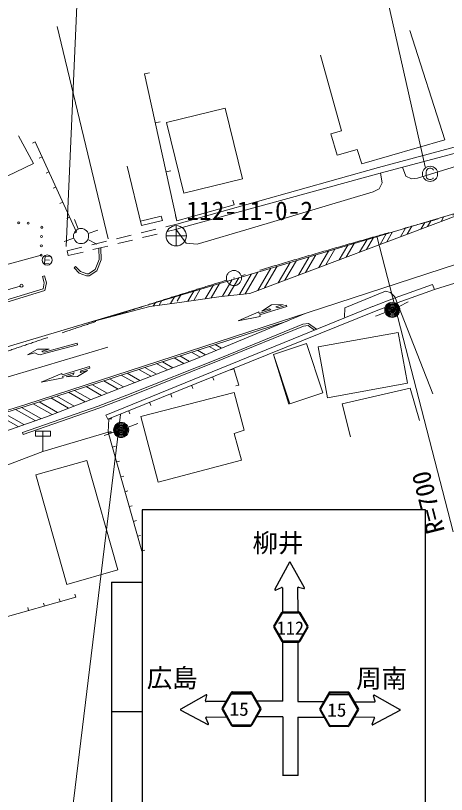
# Model space of a CAD drawing. Units: millimetres, scale not verified. Extents: x 40000 to 680000, y 20000 to 380000.
# Drawn here: x 144567 to 186976, y 243475 to 320058 of the extents above; entities that cross this region are included whole.
import ezdxf
from ezdxf.enums import TextEntityAlignment as Align

# ---------------------------------------------------------------- set-up
doc = ezdxf.new("R2010")
doc.units = ezdxf.units.MM
doc.header["$LTSCALE"] = 1000
doc.linetypes.add('CHAIN', pattern=[18.5, 12, -1.5, 3.5, -1.5])
doc.linetypes.add('USER1', pattern=[2.5, 1.5, -1])
for name, color, linetype, lineweight in [('M-BGD', 7, 'Continuous', 13), ('M-BMK', 2, 'CHAIN', 13), ('M-BMK-SRVR', 3, 'Continuous', 25), ('M-STR-HTXT', 7, 'Continuous', 13), ('M-STR-STRC', 7, 'Continuous', 25)]:
    doc.layers.add(name, color=color, linetype=linetype, lineweight=lineweight)
doc.styles.add('ＭＳ ゴシック', font='')
doc.styles.get('ＭＳ ゴシック').set_extended_font_data('MS Gothic')

# ---------------------------------------------------------------- blocks, each defined once
blk = doc.blocks.new('BUHIN1')
at = {"color": 3, "linetype": 'Continuous', "lineweight": 13}
for p, q in [((-105, 995), (105, -995)), ((995, 105), (-995, -105))]:
    blk.add_line(p, q, dxfattribs=at)
blk.add_circle((0, 0), 1000, dxfattribs=at)
blk = doc.blocks.new('BUHIN2')
at = {"color": 7, "linetype": 'Continuous', "lineweight": 13}
blk.add_line((0, 0), (31, -298), dxfattribs=at)
blk = doc.blocks.new('BUHIN3')
at = {"color": 7, "linetype": 'Continuous', "lineweight": 13}
blk.add_line((0, 0), (52, -497), dxfattribs=at)
blk = doc.blocks.new('BUHIN5')
at = {"color": 7, "linetype": 'Continuous', "lineweight": 13}
blk.add_circle((0, 0), 150, dxfattribs=at)

msp = doc.modelspace()

# ---------------------------------------------------------------- linework, layer by layer
at = {"layer": 'M-BGD'}
for p, q in [((184895, 305177), (180418, 324916)), ((153668, 298120), (148677, 318995)), ((183361, 318602), (186831, 307832)), ((176660, 308710), (174586, 316169)), ((157270, 314320), (160425, 299885)), ((165200, 310958), (159416, 309547)), ((166899, 303991), (165200, 310958)), ((159416, 309547), (161115, 302581)), ((180296, 305132), (196259, 309407)), ((175583, 308431), (176660, 308710)), ((196415, 308828), (180453, 304553)), ((146323, 305503), (144855, 308233)), ((176221, 306317), (175583, 308431)), ((150560, 298760), (146496, 307640)), ((186831, 307832), (178654, 305479)), ((178175, 306875), (176221, 306317)), ((178654, 305479), (178175, 306875)), ((191415, 306302), (184142, 304062)), ((141409, 303149), (146323, 305503)), ((155542, 305249), (156959, 299407)), ((160446, 299561), (180296, 305132)), ((182983, 304259), (182649, 305141)), ((185000, 304831), (184970, 304681)), ((185071, 304936), (185000, 304831)), ((185191, 305019), (185071, 304936)), ((185307, 305041), (185191, 305019)), ((185454, 305041), (185307, 305041)), ((185540, 305019), (185454, 305041)), ((185611, 304977), (185540, 305019)), ((185664, 304925), (185611, 304977)), ((185694, 304854), (185664, 304925)), ((180453, 304553), (160618, 299115)), ((180477, 304559), (180654, 303617)), ((183530, 304021), (182983, 304259)), ((184142, 304062), (183530, 304021)), ((184970, 304681), (184970, 304314)), ((184970, 304314), (185000, 304156)), ((185000, 304156), (185056, 304062)), ((185056, 304062), (185165, 303984)), ((185607, 303999), (185660, 304047)), ((185660, 304047), (185682, 304100)), ((161115, 302581), (166899, 303991)), ((180654, 303617), (180345, 303023)), ((185165, 303984), (185300, 303954)), ((185300, 303954), (185442, 303954)), ((185442, 303954), (185551, 303965)), ((185551, 303965), (185607, 303999)), ((167784, 299156), (179758, 302724)), ((180345, 303023), (179758, 302724)), ((121130, 280777), (191542, 301719)), ((160425, 299885), (166083, 301436)), ((167630, 292746), (191542, 301719)), ((156854, 299844), (158908, 300334)), ((158908, 300334), (159013, 299896)), ((186732, 300289), (186452, 299809)), ((150741, 299078), (150378, 300010)), ((156959, 299407), (159013, 299896)), ((184839, 299726), (184447, 299057)), ((185115, 299308), (185470, 299913)), ((151720, 298630), (152662, 298965)), ((161359, 297677), (160332, 299044)), ((162444, 297585), (167784, 299156)), ((181107, 297803), (181682, 298787)), ((182945, 299162), (182443, 298305)), ((183111, 298556), (183576, 299350)), ((150297, 298155), (149343, 297856)), ((151678, 298034), (152565, 297573)), ((179157, 298036), (178434, 296800)), ((179102, 297051), (179788, 298223)), ((187633, 269287), (180129, 298372)), ((181051, 298599), (180439, 297553)), ((152801, 296089), (152762, 297184)), ((153002, 296054), (152962, 297191)), ((162444, 297585), (161359, 297677)), ((177263, 297472), (176430, 296048)), ((177098, 296299), (177894, 297660)), ((136130, 293565), (147081, 296503)), ((147496, 296412), (147407, 295690)), ((147496, 296412), (147960, 296356)), ((149640, 296937), (149758, 296451)), ((173089, 294795), (174107, 296534)), ((175369, 296909), (174425, 295296)), ((175093, 295547), (176001, 297097)), ((147407, 295690), (147871, 295633)), ((147451, 296053), (147916, 295996)), ((152399, 295100), (152801, 296089)), ((152561, 294968), (153002, 296054)), ((171582, 295783), (170416, 293792)), ((171085, 294042), (172213, 295970)), ((173475, 296346), (172421, 294544)), ((145578, 281810), (187978, 295601)), ((150472, 295401), (150327, 295264)), ((150327, 295264), (150833, 294731)), ((150472, 295401), (150946, 294902)), ((150946, 294902), (151591, 294663)), ((151758, 294666), (152399, 295100)), ((151822, 294467), (152561, 294968)), ((169688, 295219), (168412, 293040)), ((169080, 293290), (170319, 295407)), ((147411, 294458), (147218, 294404)), ((147218, 294404), (147394, 293778)), ((147411, 294458), (147599, 293787)), ((150833, 294731), (151557, 294462)), ((151557, 294462), (151822, 294467)), ((151591, 294663), (151758, 294666)), ((165900, 294093), (164941, 292454)), ((166531, 294280), (165498, 292514)), ((167794, 294656), (166611, 292635)), ((167168, 292696), (168425, 294844)), ((141308, 292363), (145007, 293454)), ((147394, 293778), (147284, 293180)), ((147599, 293787), (147459, 293024)), ((164006, 293529), (163237, 292215)), ((163806, 292296), (164637, 293717)), ((181943, 292309), (185616, 293611)), ((185616, 293611), (185790, 293121)), ((185790, 293121), (187797, 293758)), ((147284, 293180), (124371, 286237)), ((147459, 293024), (124429, 286046)), ((160486, 291970), (160850, 292591)), ((162112, 292966), (161530, 291971)), ((162099, 292053), (162744, 293154)), ((164800, 292438), (167630, 292746)), ((180970, 292955), (176964, 291318)), ((181475, 292835), (180970, 292955)), ((181890, 292391), (181475, 292835)), ((182123, 291821), (185790, 293121)), ((157787, 291454), (160925, 291885)), ((158325, 291840), (158126, 291501)), ((158693, 291579), (158956, 292027)), ((160218, 292403), (159827, 291734)), ((160925, 291885), (164800, 292438)), ((179718, 291455), (181943, 292309)), ((179905, 290970), (182123, 291821)), ((185645, 282881), (181890, 292391)), ((182313, 291458), (183208, 291905)), ((151321, 289756), (157787, 291454)), ((153449, 280779), (179709, 291452)), ((169699, 291124), (168553, 290770)), ((168795, 291002), (169758, 291613)), ((169512, 291223), (168795, 291002)), ((169699, 291124), (169512, 291223)), ((169744, 290981), (170412, 291188)), ((169758, 291613), (170897, 291651)), ((170897, 291651), (170181, 291430)), ((170181, 291430), (170368, 291331)), ((171228, 291597), (170368, 291331)), ((170412, 291188), (171272, 291453)), ((171272, 291453), (171228, 291597)), ((176964, 291318), (176950, 290418)), ((153638, 280362), (179905, 290970)), ((162251, 286270), (173071, 290752)), ((168508, 290914), (166473, 290049)), ((166473, 290049), (168641, 290484)), ((168553, 290770), (168508, 290914)), ((168597, 290627), (169744, 290981)), ((168641, 290484), (168597, 290627)), ((180942, 290853), (180009, 290494)), ((171299, 290018), (145624, 281668)), ((172836, 289701), (164939, 286482)), ((172910, 289515), (165013, 286296)), ((173407, 289774), (172836, 289701)), ((173370, 289574), (172910, 289515)), ((173995, 289129), (173370, 289574)), ((174198, 289212), (173407, 289774)), ((174340, 287471), (182214, 288907)), ((182214, 288907), (183127, 283898)), ((122497, 278185), (153644, 287449)), ((145747, 286695), (146733, 287268)), ((146733, 287268), (147873, 287261)), ((147873, 287261), (147148, 287068)), ((150618, 287835), (147380, 286974)), ((147419, 286829), (150656, 287690)), ((150656, 287690), (150618, 287835)), ((150656, 287690), (150618, 287835)), ((163630, 287524), (164321, 287127)), ((164846, 287345), (164207, 287712)), ((173186, 287803), (169948, 286725)), ((174797, 282965), (173186, 287803)), ((175253, 282463), (174340, 287471)), ((145747, 286695), (146472, 286888)), ((147419, 286829), (146984, 286714)), ((155530, 282740), (164939, 286482)), ((161679, 286049), (160744, 286585)), ((161898, 286961), (162746, 286475)), ((163271, 286692), (162475, 287148)), ((171459, 281854), (169948, 286725)), ((169948, 286725), (171559, 281887)), ((171459, 281854), (169948, 286725)), ((147603, 280618), (162251, 286270)), ((155603, 282553), (165013, 286296)), ((158435, 285834), (159516, 285215)), ((160057, 285423), (159013, 286022)), ((160167, 286398), (161138, 285840)), ((151835, 285548), (149158, 284728)), ((149202, 284584), (150349, 284936)), ((150349, 284936), (150250, 284748)), ((150672, 284564), (151636, 285173)), ((151636, 285173), (150919, 284953)), ((150919, 284953), (151019, 285141)), ((151019, 285141), (151879, 285404)), ((151879, 285404), (151835, 285548)), ((156812, 284172), (155550, 284896)), ((156704, 285271), (157894, 284589)), ((158435, 284797), (157281, 285459)), ((166048, 285310), (165762, 285219)), ((166048, 285310), (166160, 285032)), ((166048, 285310), (166548, 283733)), ((149114, 284871), (147076, 284012)), ((147076, 284012), (149246, 284441)), ((149158, 284728), (149114, 284871)), ((149246, 284441), (149202, 284584)), ((150250, 284748), (149533, 284529)), ((149533, 284529), (150672, 284564)), ((153241, 284145), (154650, 283337)), ((155190, 283546), (153818, 284333)), ((154973, 284708), (156272, 283963)), ((163982, 284481), (164093, 284202)), ((151510, 283582), (153027, 282711)), ((153568, 282920), (152087, 283770)), ((161915, 283651), (162027, 283373)), ((166548, 283733), (166262, 283642)), ((183127, 283898), (175253, 282463)), ((176720, 281892), (183395, 283411)), ((183395, 283411), (184315, 280235)), ((150324, 281668), (148624, 282643)), ((149778, 283019), (151405, 282086)), ((151946, 282294), (150356, 283206)), ((152700, 281640), (155530, 282740)), ((166075, 283006), (156903, 280647)), ((159849, 282822), (159961, 282544)), ((166075, 283006), (167057, 279283)), ((171559, 281887), (174797, 282965)), ((146316, 281893), (148161, 280834)), ((148702, 281042), (146893, 282080)), ((148047, 282456), (149783, 281460)), ((152769, 281452), (155603, 282553)), ((157783, 281993), (157895, 281714)), ((177549, 278624), (176720, 281892)), ((121615, 274273), (145578, 281810)), ((145624, 281668), (121792, 274171)), ((144572, 281337), (146498, 280231)), ((147060, 280428), (145156, 281520)), ((145239, 279064), (152700, 281640)), ((145304, 278875), (152769, 281452)), ((155717, 281163), (155828, 280885)), ((122923, 271966), (147603, 280618)), ((142819, 280785), (144814, 279641)), ((145376, 279838), (143403, 280969)), ((153638, 280362), (153449, 280779)), ((153694, 279085), (153759, 280411)), ((156903, 280647), (158587, 274185)), ((155654, 279580), (156588, 279939)), ((145239, 279064), (145304, 278875)), ((147264, 279196), (147264, 277201)), ((153694, 279085), (147264, 277196)), ((154239, 279085), (153286, 278783)), ((153694, 279085), (156992, 267401)), ((166076, 278973), (167057, 279283)), ((166796, 276328), (166076, 278973)), ((147264, 277196), (128599, 270173)), ((151593, 276305), (146577, 274889)), ((154631, 265543), (151593, 276305)), ((158587, 274185), (166796, 276328)), ((146577, 274889), (149615, 264127)), ((149615, 264127), (154631, 265543)), ((150498, 262871), (135013, 258508))]:
    msp.add_line(p, q, dxfattribs=at)
at = {"layer": 'M-BGD', "linetype": 'USER1'}
for p, q in [((149640, 296937), (160446, 299561)), ((149758, 296451), (160564, 299075))]:
    msp.add_line(p, q, dxfattribs=at)
at = {"layer": 'M-BGD'}
msp.add_lwpolyline([(146514, 279196), (148014, 279196), (148014, 278696), (146514, 278696)], close=True, dxfattribs=at)
for centre, radius in [((185364, 304497), 746), ((144877, 299686), 99.5), ((145812, 299641), 99.5), ((147148, 299241), 99.5), ((151013, 298380), 746), ((147125, 298328), 99.5), ((147103, 297416), 99.5), ((147081, 296503), 99.5), ((147685, 296024), 498), ((166062, 294253), 746), ((166062, 294253), 22.5), ((181642, 291123), 746), ((181642, 291123), 660), ((181642, 291123), 574), ((181642, 291123), 484), ((181642, 291123), 398), ((181642, 291123), 292), ((181642, 291123), 202), ((181642, 291123), 116), ((181642, 291123), 22.5), ((154954, 279310), 746), ((154954, 279310), 660), ((154954, 279310), 574), ((154954, 279310), 484), ((154954, 279310), 398), ((154954, 279310), 292), ((154954, 279310), 202), ((154954, 279310), 116), ((154954, 279310), 22.5)]:
    msp.add_circle(centre, radius, dxfattribs=at)
at = {"layer": 'M-BGD', "linetype": 'CHAIN'}
msp.add_arc((369782, -375447), 700000, 105.71982, 106.85818, dxfattribs=at)
at = {"layer": 'M-BGD'}
for centre, radius, start, end in [((147038, 287712), 1000, 235.50842, 266.88654), ((147445, 287470), 500, 233.54016, 262.49518)]:
    msp.add_arc(centre, radius, start, end, dxfattribs=at)
at = {"layer": 'M-BMK'}
for centre, radius, start, end in [((293992, -96921), 411365, 103.31735, 106.06891), ((369782, -375447), 700000, 106.98096, 112.26746)]:
    msp.add_arc(centre, radius, start, end, dxfattribs=at)
at = {"layer": 'M-STR-HTXT'}
for p, q in [((149539, 297348), (151036, 330940)), ((154892, 280832), (149173, 233737))]:
    msp.add_line(p, q, dxfattribs=at)
at = {"layer": 'M-STR-STRC'}
for p, q in [((157028, 271469), (157028, 241769)), ((184928, 271469), (157028, 271469)), ((184928, 241769), (184928, 271469)), ((171514, 266307), (170093, 263647)), ((173006, 263799), (171609, 266308)), ((154007, 264341), (154007, 240526)), ((154007, 264341), (157028, 264341)), ((170162, 263572), (170749, 263824)), ((170824, 263775), (170849, 261430)), ((172380, 261430), (172355, 263812)), ((172424, 263865), (172945, 263720)), ((169989, 260011), (170771, 261364)), ((170069, 259978), (170840, 261311)), ((170885, 261430), (172448, 261430)), ((170897, 261344), (172436, 261344)), ((172494, 261311), (173264, 259978)), ((172562, 261364), (173344, 260011)), ((169989, 259879), (170771, 258526)), ((170069, 259912), (170840, 258579)), ((173264, 259912), (172494, 258579)), ((173344, 259879), (172562, 258526)), ((170858, 257817), (170858, 258460)), ((170885, 258460), (172448, 258460)), ((172436, 258546), (170897, 258546)), ((172389, 252608), (172389, 258460)), ((170858, 252641), (170858, 257817)), ((164893, 251960), (165782, 253498)), ((165912, 253573), (167688, 253573)), ((167818, 253498), (168707, 251960)), ((177298, 253540), (175523, 253540)), ((163325, 253258), (160818, 251862)), ((163259, 252676), (163403, 253196)), ((164984, 251923), (165860, 253438)), ((167764, 253348), (165836, 253348)), ((165925, 253475), (167675, 253475)), ((167740, 253438), (168616, 251923)), ((175393, 253465), (174504, 251927)), ((175471, 253405), (174595, 251890)), ((175447, 253315), (177374, 253315)), ((177285, 253442), (175536, 253442)), ((178226, 251890), (177350, 253405)), ((178317, 251927), (177428, 253465)), ((179952, 252643), (179808, 253163)), ((179886, 253225), (182393, 251829)), ((165280, 252628), (163311, 252607)), ((170858, 252641), (168313, 252641)), ((172353, 252608), (174898, 252608)), ((177931, 252595), (179900, 252574)), ((154007, 251614), (157028, 251614)), ((160818, 251767), (163476, 250347)), ((164893, 251810), (165782, 250273)), ((164984, 251848), (165860, 250333)), ((168616, 251848), (167740, 250333)), ((168707, 251810), (167818, 250273)), ((174504, 251777), (175393, 250240)), ((174595, 251815), (175471, 250300)), ((178226, 251815), (177350, 250300)), ((178317, 251777), (177428, 250240)), ((182392, 251734), (179734, 250314)), ((163551, 250416), (163300, 251003)), ((163349, 251078), (165305, 251098)), ((170858, 251111), (168303, 251111)), ((170858, 251111), (170858, 245356)), ((172353, 251078), (174908, 251078)), ((172389, 245340), (172389, 251078)), ((179862, 251045), (177906, 251065)), ((179659, 250383), (179911, 250970)), ((165912, 250198), (167688, 250198)), ((167675, 250295), (165925, 250295)), ((177298, 250165), (175523, 250165)), ((175536, 250262), (177285, 250262)), ((172389, 245340), (170855, 245340))]:
    msp.add_line(p, q, dxfattribs=at)
for centre, radius, start, end in [((171562, 266282), 54, 29.10199, 151.88446), ((170141, 263621), 54, 151.88446, 293.21411), ((170770, 263774), 54, 0.60425, 113.21408), ((172409, 263813), 54, 74.49139, 180.60425), ((172959, 263772), 54, 254.49139, 29.10199), ((170885, 261298), 132, 90, 149.96338), ((170897, 261278), 66, 90, 149.96338), ((172436, 261278), 66, 30.03671, 90), ((172448, 261298), 132, 30.03671, 90), ((170103, 259945), 132, 149.96338, 210.0369), ((170126, 259945), 66, 149.96338, 210.0369), ((173207, 259945), 66, 329.96332, 30.03671), ((173230, 259945), 132, 329.96332, 30.03671), ((170885, 258592), 132, 210.0369, 270), ((170897, 258612), 66, 210.0369, 270), ((172436, 258612), 66, 270, 329.96333), ((172448, 258592), 132, 270, 329.96333), ((165912, 253423), 150, 90, 149.96338), ((167688, 253423), 150, 30.03671, 90), ((175523, 253390), 150, 90, 149.96329), ((177299, 253390), 150, 30.03662, 90), ((163351, 253210), 53.9, 344.49139, 119.10199), ((165925, 253400), 75, 90, 149.96338), ((167675, 253400), 75, 30.03671, 90), ((175536, 253367), 75, 90, 149.96329), ((177286, 253367), 75, 30.03662, 90), ((179860, 253178), 53.9, 60.89801, 195.50861), ((163311, 252661), 53.9, 164.49139, 270.60425), ((165023, 251885), 150, 149.96338, 210.0369), ((168577, 251885), 150, 329.96332, 30.03671), ((179900, 252628), 53.9, 269.39575, 15.50861), ((160844, 251815), 53.9, 119.10199, 241.88446), ((165049, 251885), 75, 149.96338, 210.0369), ((168551, 251885), 75, 329.96332, 30.03671), ((174634, 251852), 150, 149.96329, 210.03667), ((174660, 251852), 75, 149.96329, 210.03667), ((178162, 251852), 75, 329.9631, 30.03662), ((178188, 251852), 150, 329.9631, 30.03662), ((182367, 251782), 53.9, 298.11554, 60.89801), ((163349, 251024), 53.9, 90.60425, 203.21407), ((179861, 250991), 53.9, 336.78592, 89.39575), ((163502, 250395), 53.9, 241.88446, 23.21411), ((165912, 250348), 150, 210.0369, 270), ((165925, 250370), 75, 210.0369, 270), ((167675, 250370), 75, 270, 329.96333), ((167688, 250348), 150, 270, 329.96333), ((175523, 250315), 150, 210.03667, 270), ((175536, 250337), 75, 210.03667, 270), ((177286, 250337), 75, 270, 329.9631), ((177299, 250315), 150, 270, 329.9631), ((179709, 250362), 53.9, 156.78589, 298.11554)]:
    msp.add_arc(centre, radius, start, end, dxfattribs=at)

# ---------------------------------------------------------------- block references
at = {"layer": 'M-BGD'}
for name, p, rotation in [('BUHIN3', (157270, 314320), 96.32962), ('BUHIN3', (158322, 309509), 96.32962), ('BUHIN2', (146496, 307640), 288.59046), ('BUHIN2', (147173, 306160), 288.59046), ('BUHIN3', (159374, 304697), 96.32962), ('BUHIN2', (147850, 304680), 288.59046), ('BUHIN2', (148528, 303200), 288.59046), ('BUHIN3', (166083, 301436), 189.33046), ('BUHIN2', (149205, 301720), 288.59046), ('BUHIN2', (149882, 300240), 288.59046), ('BUHIN3', (160425, 299885), 189.33046), ('BUHIN1', (160375, 298406), 84), ('BUHIN3', (160425, 299885), 96.32962), ('BUHIN2', (150560, 298760), 288.59046), ('BUHIN5', (145151, 293496), 10.42568), ('BUHIN2', (153759, 280411), 81.18296), ('BUHIN2', (153694, 279085), 99.76147), ('BUHIN2', (153694, 279085), 81.18296), ('BUHIN2', (154106, 277625), 99.76147), ('BUHIN2', (154519, 276164), 99.76147), ('BUHIN2', (154931, 274704), 99.76147), ('BUHIN2', (155343, 273243), 99.76147), ('BUHIN2', (155755, 271783), 99.76147), ('BUHIN2', (156168, 270322), 99.76147), ('BUHIN2', (156580, 268862), 99.76147), ('BUHIN2', (156992, 267401), 99.76147), ('BUHIN2', (148949, 262435), 189.73691), ('BUHIN2', (150498, 262871), 189.73691), ('BUHIN2', (147401, 261998), 189.73691), ('BUHIN2', (145853, 261562), 189.73691)]:
    msp.add_blockref(name, p, dxfattribs=dict(at, rotation=rotation))

# ---------------------------------------------------------------- texts
at = {"layer": 'M-BGD', "style": 'ＭＳ ゴシック'}
msp.add_text('R=700', height=1833, rotation=104.3, dxfattribs=at).set_placement((187354, 269523), align=Align.BOTTOM_LEFT)
at = {"layer": 'M-BMK-SRVR', "style": 'ＭＳ ゴシック'}
msp.add_text('112-11-0-2', height=1833, dxfattribs=at).set_placement((161375, 299406), align=Align.BOTTOM_LEFT)
at = {"layer": 'M-STR-STRC', "style": 'ＭＳ ゴシック'}
for s, height, p in [('柳井 ', 1833, (167889, 266740)), ('112', 1320, (170269, 258782)), ('広島', 1833, (157484, 253455)), ('周南', 1833, (178094, 253408))]:
    msp.add_text(s, height=height, dxfattribs=at).set_placement(p, align=Align.BOTTOM_LEFT)
at = {"layer": 'M-STR-STRC', "style": 'ＭＳ ゴシック', "width": 1.05}
for p in [(165632, 250809), (175245, 250724)]:
    msp.add_text('15', height=1320, dxfattribs=at).set_placement(p, align=Align.BOTTOM_LEFT)

doc.saveas('drawing.dxf')
